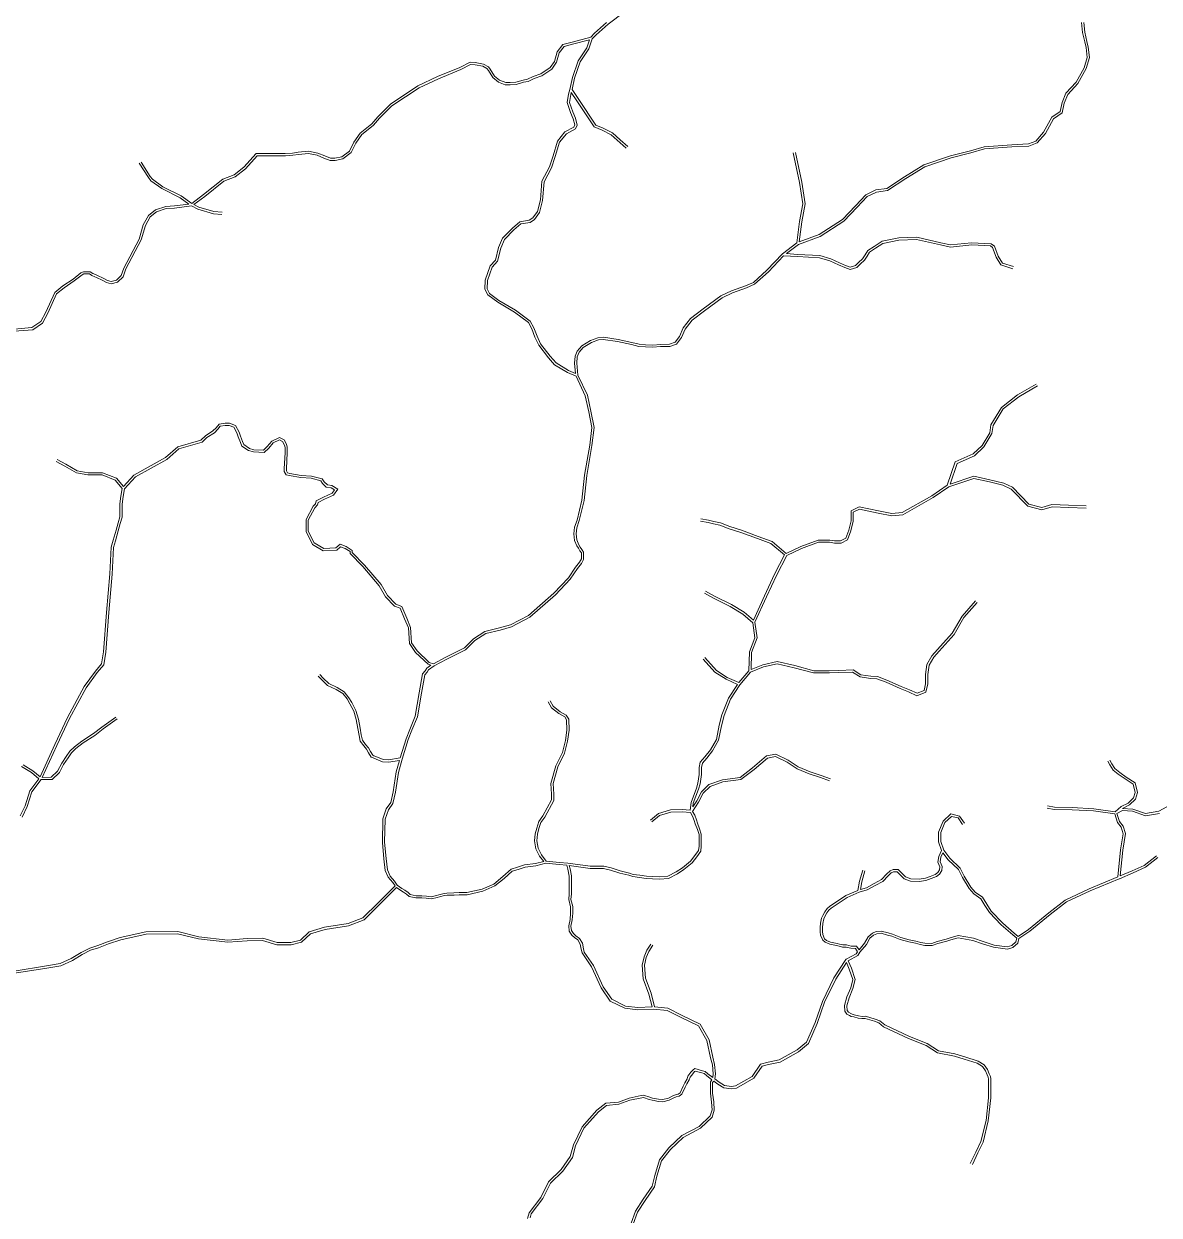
# Model space of a CAD drawing. Header units: millimetres. Extents: x 617885 to 663705, y 7172943 to 7234736.
# Drawn here: x 634014 to 637033, y 7219040 to 7222208 of the extents above; entities that cross this region are included whole.
import ezdxf

# ---------------------------------------------------------------- set-up
doc = ezdxf.new("R2010")
doc.units = ezdxf.units.MM
doc.layers.add('VIAS', color=7, linetype='Continuous', lineweight=5)

msp = doc.modelspace()

# ---------------------------------------------------------------- linework, layer by layer
at = {"layer": 'VIAS', "color": 253}
for points in [[(634326.6, 7221840.1), (634350.6, 7221802.1), (634356.6, 7221794.3), (634384.4, 7221774.6), (634432.9, 7221750.2), (634460.8, 7221730.1), (634492.1, 7221753.5), (634543.3, 7221794.7), (634573.4, 7221806.2), (634599.6, 7221826.5), (634632, 7221862.8), (634709.7, 7221862.8), (634729.2, 7221864), (634744, 7221866.5), (634771.7, 7221869), (634795.8, 7221863.9), (634814.5, 7221856.4), (634830, 7221850.5), (634841.5, 7221850.5), (634860.3, 7221854), (634880.2, 7221869.2), (634892.3, 7221893.4), (634908.7, 7221917.3), (634926.3, 7221931.2), (634939.6, 7221942.1), (634955.6, 7221960.5), (634989.2, 7221994), (635062.4, 7222042.4), (635114.5, 7222067.2), (635173.6, 7222091.8), (635201.4, 7222105.8), (635215, 7222104.8), (635237, 7222100.8), (635249.6, 7222093.5), (635254.9, 7222087.1), (635266.4, 7222068.9), (635279.3, 7222057.9), (635295.8, 7222051.5), (635307.7, 7222051.5), (635322.8, 7222052.4), (635342.1, 7222058.2), (635353.5, 7222060.1), (635368.8, 7222067.7), (635389, 7222074.5), (635414.4, 7222091.4), (635425.4, 7222107.9), (635432.3, 7222133.3), (635447.8, 7222153), (635472.1, 7222159), (635521.8, 7222172.4), (635532.2, 7222182.9), (635564, 7222211.3)], [(635612.1, 7222239.3), (635567.8, 7222206.6), (635536.4, 7222178.5), (635525.9, 7222168.1), (635516.6, 7222141.6), (635494.1, 7222106.8), (635478.8, 7222063.2), (635472.2, 7222033), (635490, 7222006.2), (635535.3, 7221938.4), (635554.6, 7221930), (635579.8, 7221917.4), (635600.2, 7221899.3), (635620.5, 7221881.4)], [(636833, 7222211), (636835.7, 7222185.8), (636841.1, 7222161.1), (636844.9, 7222145.3), (636847.7, 7222117.9), (636839.2, 7222088.5), (636817.2, 7222049.1), (636790.3, 7222020.1), (636781.2, 7221996.9), (636775.8, 7221970.9), (636752.4, 7221955), (636730.7, 7221915.8), (636709.2, 7221891.1), (636687.2, 7221882.3), (636641.9, 7221880.2), (636569.1, 7221875), (636532.9, 7221864.3), (636479.9, 7221851.1), (636410, 7221827.3), (636359.8, 7221796), (636311.2, 7221764.2), (636282, 7221760), (636257.2, 7221748.2), (636230.7, 7221720), (636195.1, 7221682.7), (636132.2, 7221642), (636074.2, 7221620.6), (636042, 7221596.5), (636072.1, 7221594.7), (636131.4, 7221591.5), (636159.9, 7221582.8), (636183.3, 7221571.9), (636199.5, 7221565), (636211.6, 7221560.7), (636226.3, 7221564.9), (636234.3, 7221572.9), (636244.9, 7221582.8), (636251.7, 7221593.3), (636259, 7221604.7), (636275.8, 7221615.9), (636296.4, 7221629.3), (636340.7, 7221638.8), (636388.6, 7221640.4), (636452.8, 7221625.5), (636478.5, 7221620.1), (636534.8, 7221625.6), (636586.9, 7221622.8), (636595.2, 7221616.1), (636605, 7221589.5), (636616.7, 7221571.4), (636645.9, 7221562.1)], [(636066.5, 7221865.7), (636083.3, 7221786.5), (636091.8, 7221728.8), (636083.3, 7221681.2), (636076.3, 7221627.8), (636129.5, 7221647.4), (636191.2, 7221687.4), (636226.3, 7221724.1), (636253.6, 7221753.1), (636280.2, 7221765.9), (636309, 7221770), (636356.5, 7221801.1), (636407.4, 7221832.7), (636478.2, 7221856.9), (636531.3, 7221870.1), (636568, 7221881), (636641.6, 7221886.2), (636685.9, 7221888.2), (636705.6, 7221896.1), (636725.8, 7221919.3), (636747.9, 7221959.2), (636770.4, 7221974.5), (636775.4, 7221998.6), (636785.1, 7222023.3), (636812.3, 7222052.6), (636833.6, 7222090.8), (636841.6, 7222118.4), (636838.9, 7222144.3), (636835.3, 7222159.8), (636829.7, 7222184.8), (636826.9, 7222211.1)], [(634541.5, 7221706.8), (634519.9, 7221708.6), (634479.6, 7221720), (634466.5, 7221726.8), (634495.8, 7221748.7), (634546.3, 7221789.4), (634576.3, 7221800.9), (634603.7, 7221822.1), (634634.7, 7221856.8), (634709.9, 7221856.8), (634729.9, 7221858), (634744.7, 7221860.5), (634771.3, 7221862.9), (634794.1, 7221858.1), (634812.3, 7221850.8), (634828.9, 7221844.5), (634842.1, 7221844.5), (634862.8, 7221848.4), (634884.9, 7221865.2), (634897.5, 7221890.3), (634913.1, 7221913.2), (634930, 7221926.5), (634943.8, 7221937.8), (634960, 7221956.4), (634993, 7221989.3), (635065.3, 7222037.1), (635116.9, 7222061.7), (635176.2, 7222086.3), (635202.6, 7222099.7), (635214.2, 7222098.8), (635234.9, 7222095.1), (635245.7, 7222088.8), (635250.1, 7222083.6), (635261.8, 7222064.9), (635276.2, 7222052.7), (635294.6, 7222045.5), (635307.9, 7222045.5), (635323.9, 7222046.5), (635343.4, 7222052.3), (635355.4, 7222054.3), (635371.1, 7222062.2), (635391.7, 7222069), (635418.7, 7222087), (635431, 7222105.4), (635437.7, 7222130.5), (635451.3, 7222147.7), (635473.6, 7222153.2), (635518.6, 7222165.3), (635511.1, 7222144.2), (635488.7, 7222109.5), (635473, 7222064.9), (635466.1, 7222033.1), (635462.9, 7222020.6), (635458.9, 7221998.1), (635468.5, 7221971.8), (635475.4, 7221954.9), (635479.7, 7221939.1), (635476.7, 7221932.5), (635453.1, 7221920.3), (635433.8, 7221895.4), (635422, 7221857), (635412.1, 7221827.3), (635392.1, 7221789.3), (635388.1, 7221739.3), (635380.4, 7221708.4), (635368.1, 7221691.5), (635358.2, 7221685.2), (635333.2, 7221681.2), (635313.6, 7221664.7), (635287.2, 7221637.4), (635277, 7221612.8), (635268.2, 7221579.6), (635254.4, 7221563.8), (635241.2, 7221526.1), (635240.1, 7221502.1), (635248.2, 7221486.9), (635274.5, 7221467.1), (635318.9, 7221441), (635356.2, 7221413.4), (635365.2, 7221396.4), (635373.5, 7221374.3), (635383.6, 7221353.2), (635409.6, 7221319.9), (635425.6, 7221301.2), (635459.7, 7221280.3), (635482.8, 7221270.4), (635507.3, 7221218.6), (635516.5, 7221176.2), (635524.8, 7221133.9), (635519.1, 7221087.5), (635505.4, 7221007.3), (635498.1, 7220941), (635485.4, 7220888.2), (635479, 7220869.1), (635476.8, 7220851.5), (635479, 7220833.9), (635484.6, 7220819.6), (635489, 7220813), (635493.2, 7220806.6), (635496.9, 7220801.1), (635496.9, 7220784.8), (635492.1, 7220776.2), (635481.6, 7220762.6), (635462.7, 7220734.3), (635424, 7220693.4), (635356.8, 7220634.7), (635308.9, 7220609.7), (635279.7, 7220601.4), (635240.2, 7220591.8), (635209.9, 7220572.4), (635185.8, 7220548.2), (635136.5, 7220523.4), (635103.4, 7220506.1), (635092.5, 7220509.7), (635060.6, 7220540.2), (635045.6, 7220562), (635042.8, 7220602.7), (635032.7, 7220627.3), (635019.4, 7220658.2), (635003.2, 7220664.1), (634981.3, 7220687.4), (634964.3, 7220717.1), (634920.1, 7220768.4), (634887.9, 7220801.6), (634887.9, 7220807.5), (634871.8, 7220817.5), (634855.5, 7220823.6), (634844.1, 7220814.2), (634811.8, 7220812.5), (634786.3, 7220827.7), (634770.8, 7220858.7), (634770.8, 7220887.9), (634788.3, 7220921), (634795.7, 7220928.5), (634797.4, 7220935.2), (634814.1, 7220943.5), (634838.2, 7220954.7), (634849.6, 7220970.6), (634833.6, 7220979.7), (634821.5, 7220981.5), (634813.3, 7220989.6), (634807.4, 7220997.5), (634779.1, 7221005), (634751.9, 7221006.8), (634721.6, 7221012.2), (634715.8, 7221013.6), (634713.1, 7221019), (634713.1, 7221025.4), (634714.9, 7221066.8), (634714.9, 7221081.6), (634713, 7221089.5), (634707, 7221101.5), (634693.9, 7221108), (634674, 7221098.1), (634661.1, 7221083.3), (634651.3, 7221073.6), (634626, 7221075.2), (634614.1, 7221078.6), (634599.1, 7221088.7), (634595.8, 7221096.8), (634590.4, 7221111.1), (634586.8, 7221122.1), (634577.1, 7221139.5), (634561.1, 7221145.5), (634549.6, 7221145.5), (634533.8, 7221143.5), (634525.9, 7221133.7), (634517.2, 7221125), (634497.4, 7221112.4), (634485.1, 7221100.2), (634424, 7221083.2), (634391.1, 7221054.4), (634307.3, 7221007.4), (634279.4, 7220977.3), (634260.7, 7220999.5), (634223.7, 7221014), (634185.1, 7221014), (634156.6, 7221019), (634126.4, 7221036.6), (634103.4, 7221049.4)], [(636060.6, 7221864.4), (636077.4, 7221785.5), (636085.7, 7221728.9), (636077.4, 7221682.2), (636069.9, 7221624.9), (636031.8, 7221596.4), (636031.4, 7221596.1), (635990.4, 7221552.4), (635954.3, 7221520.2), (635933.7, 7221510.8), (635896.6, 7221498), (635868, 7221484.6), (635821, 7221449.7), (635787.3, 7221424), (635767.8, 7221398.9), (635757.8, 7221376.5), (635746.1, 7221361), (635731.4, 7221356), (635707.1, 7221355.2), (635687.1, 7221353.6), (635667.7, 7221354.5), (635651, 7221355.8), (635631.4, 7221360.7), (635594.4, 7221368.6), (635555.4, 7221374.3), (635541, 7221372.8), (635521.5, 7221365.5), (635498, 7221351.5), (635485.9, 7221337.6), (635480.2, 7221323.8), (635479.1, 7221305.3), (635481.6, 7221277.4), (635462.4, 7221285.6), (635429.6, 7221305.8), (635414.2, 7221323.7), (635388.7, 7221356.4), (635379.1, 7221376.7), (635370.7, 7221398.9), (635360.9, 7221417.4), (635322.2, 7221446), (635277.8, 7221472.1), (635252.8, 7221490.8), (635246.2, 7221503.4), (635247.1, 7221525), (635259.7, 7221560.7), (635273.7, 7221576.7), (635282.7, 7221610.9), (635292.4, 7221634), (635317.7, 7221660.3), (635335.8, 7221675.5), (635360.4, 7221679.4), (635372.3, 7221687), (635385.9, 7221705.8), (635394, 7221738.3), (635398, 7221787.6), (635417.7, 7221824.9), (635427.7, 7221855.2), (635439.2, 7221892.6), (635457, 7221915.6), (635481.3, 7221928.1), (635486.1, 7221938.6), (635481.1, 7221956.8), (635474.1, 7221973.9), (635465.1, 7221998.6), (635468.8, 7222019.4), (635470.2, 7222025.1), (635485, 7222002.9), (635531.2, 7221933.6), (635552, 7221924.5), (635576.4, 7221912.4), (635616.5, 7221876.9)], [(634321.5, 7221836.9), (634345.7, 7221798.6), (634352.5, 7221789.9), (634381.3, 7221769.4), (634429.8, 7221745.1), (634453, 7221728.4), (634414.9, 7221723.4), (634391.9, 7221722.1), (634364.5, 7221713.5), (634345.6, 7221698.3), (634332, 7221673.5), (634321.2, 7221635.1), (634280.6, 7221558.3), (634273.2, 7221538.7), (634260.9, 7221526.4), (634247.1, 7221522.9), (634236.7, 7221525.5), (634225.6, 7221531.1), (634210.2, 7221538.8), (634205.3, 7221540.7), (634198, 7221543.5), (634190.8, 7221548.6), (634172.9, 7221548.6), (634166.3, 7221545.3), (634145.2, 7221528.9), (634118.4, 7221510.8), (634096.8, 7221493.1), (634072.7, 7221441.1), (634059.7, 7221416), (634036.1, 7221399.8), (633988.4, 7221396)], [(634541, 7221700.9), (634518.8, 7221702.7), (634477.4, 7221714.4), (634460.3, 7221723.3), (634415.5, 7221717.4), (634392.9, 7221716.2), (634367.4, 7221708.1), (634350.3, 7221694.4), (634337.6, 7221671.2), (634326.8, 7221632.9), (634286.1, 7221555.8), (634278.3, 7221535.3), (634263.9, 7221520.9), (634247.1, 7221516.7), (634234.6, 7221519.9), (634222.9, 7221525.7), (634207.7, 7221533.3), (634203.1, 7221535.2), (634195.1, 7221538.1), (634188.9, 7221542.6), (634174.4, 7221542.6), (634169.5, 7221540.2), (634148.7, 7221524.1), (634122, 7221506), (634101.6, 7221489.3), (634078.1, 7221438.4), (634064.3, 7221412), (634038.2, 7221393.9), (633988.6, 7221390)], [(635408.5, 7220404.7), (635417.8, 7220389.1), (635437.1, 7220373.3), (635452.6, 7220364.6), (635457.3, 7220356.9), (635458.7, 7220329.6), (635454.6, 7220301.6), (635446.4, 7220270.2), (635429.1, 7220234.3), (635415.7, 7220187.8), (635417.8, 7220159), (635417.5, 7220144.2), (635394.3, 7220101.3), (635383.9, 7220086.2), (635378.3, 7220069.2), (635374.3, 7220054), (635372.6, 7220035.3), (635375.9, 7220014.1), (635385.7, 7219994.6), (635397, 7219980.2), (635374.7, 7219974.5), (635345.8, 7219971), (635327.2, 7219964.8), (635310.1, 7219959.4), (635287.8, 7219939.9), (635263.8, 7219920.1), (635233.1, 7219906.5), (635192.7, 7219897.9), (635172, 7219897.9), (635158, 7219897), (635139.5, 7219896.2), (635132.3, 7219895.3), (635118.1, 7219891.7), (635112, 7219890), (635097.8, 7219886.6), (635085.2, 7219888.3), (635072.8, 7219889.2), (635057.3, 7219889.2), (635041.9, 7219892.4), (635036.2, 7219898.1), (635027.5, 7219904), (635020, 7219908.2), (635007.6, 7219917), (635000.3, 7219927.9), (634988.5, 7219941.5), (634981.3, 7219957.7), (634977.6, 7219987.9), (634973.8, 7220031.2), (634975.4, 7220092.6), (634983.7, 7220117.4), (634995.7, 7220134.6), (635002.7, 7220164.3), (635010.4, 7220217.2), (635020.3, 7220251.9), (635036.4, 7220304.4), (635046, 7220329), (635061.2, 7220364.8), (635072, 7220427.5), (635080.5, 7220476.2), (635086.6, 7220483.3), (635090.6, 7220489.9), (635105.2, 7220500.3), (635139.2, 7220518.1), (635189.3, 7220543.3), (635213.7, 7220567.7), (635242.6, 7220586.2), (635281.2, 7220595.6), (635311.1, 7220604.1), (635360.2, 7220629.7), (635428.1, 7220689.1), (635467.4, 7220730.5), (635486.5, 7220759.1), (635497.2, 7220772.9), (635502.9, 7220783.3), (635502.9, 7220802.9), (635498.2, 7220810), (635494, 7220816.3), (635489.9, 7220822.3), (635484.9, 7220835.4), (635482.9, 7220851.5), (635484.9, 7220867.7), (635491.2, 7220886.5), (635504, 7220940), (635511.4, 7221006.5), (635525.1, 7221086.6), (635530.9, 7221134.1), (635522.4, 7221177.4), (635513, 7221220.6), (635488, 7221273.5), (635485.1, 7221305.3), (635486.1, 7221322.5), (635491.1, 7221334.4), (635501.9, 7221346.9), (635524.1, 7221360), (635542.4, 7221367), (635555.2, 7221368.3), (635593.3, 7221362.7), (635630, 7221354.8), (635650, 7221349.8), (635667.4, 7221348.5), (635687.1, 7221347.6), (635707.4, 7221349.2), (635732.5, 7221350), (635749.8, 7221355.9), (635763, 7221373.4), (635773, 7221395.8), (635791.5, 7221419.7), (635824.6, 7221444.9), (635871.1, 7221479.4), (635898.9, 7221492.4), (635935.9, 7221505.2), (635957.6, 7221515.1), (635994.6, 7221548.1), (636034.8, 7221590.9), (636071.8, 7221588.7), (636130.4, 7221585.6), (636157.7, 7221577.2), (636180.9, 7221566.4), (636197.3, 7221559.4), (636211.5, 7221554.4), (636229.4, 7221559.5), (636238.4, 7221568.6), (636249.5, 7221578.9), (636256.7, 7221590), (636263.4, 7221600.4), (636279.1, 7221610.8), (636298.8, 7221623.7), (636341.4, 7221632.8), (636388.1, 7221634.4), (636451.5, 7221619.6), (636478.2, 7221614), (636534.9, 7221619.6), (636584.7, 7221616.9), (636590.2, 7221612.5), (636599.6, 7221586.8), (636612.8, 7221566.4), (636644.1, 7221556.4)], [(635814.6, 7220891.2), (635835.1, 7220887.5), (635849.5, 7220883.9), (635866.5, 7220880.3), (635891.8, 7220870.7), (635923, 7220861.1), (635967.4, 7220844.3), (636003.9, 7220830.9), (636041.2, 7220799.5), (636080.3, 7220817.9), (636126.5, 7220834.9), (636157.3, 7220834.9), (636170.5, 7220832.5), (636186.3, 7220832.5), (636200.2, 7220840), (636208.1, 7220861.5), (636214, 7220886.2), (636214, 7220912.8), (636235.8, 7220923.7), (636287.2, 7220912.7), (636322.7, 7220905.6), (636350.4, 7220907.9), (636428.8, 7220952.8), (636470.1, 7220980.8), (636491.3, 7221042.9), (636538.8, 7221064.4), (636562.3, 7221086.4), (636582.9, 7221120.2), (636585.9, 7221141.3), (636613.7, 7221187.5), (636656.6, 7221221.2), (636706.6, 7221249.9)], [(636709.5, 7221244.7), (636659.9, 7221216.2), (636618.3, 7221183.5), (636591.7, 7221139.2), (636588.7, 7221118.1), (636567, 7221082.6), (636542.2, 7221059.3), (636496.2, 7221038.5), (636477.4, 7220983.7), (636540.4, 7221004.6), (636583.5, 7220995.4), (636620, 7220986.3), (636643.4, 7220975.4), (636687, 7220930.3), (636721.6, 7220921.7), (636748.4, 7220929.2), (636792.7, 7220927.6), (636839.4, 7220926.1)], [(634259, 7220364.1), (634221.4, 7220337.7), (634200.1, 7220320.5), (634168.7, 7220300.2), (634149.2, 7220284.9), (634136.7, 7220273.4), (634127.4, 7220258.9), (634115.1, 7220241.6), (634104.1, 7220220.6), (634087, 7220204.5), (634063.5, 7220203.9), (634102.1, 7220288.4), (634135.6, 7220360.3), (634180.1, 7220442.1), (634209.3, 7220482.4), (634227, 7220503.2), (634232.2, 7220536.6), (634240.2, 7220642.2), (634249.1, 7220744.3), (634253, 7220815.4), (634258, 7220832.9), (634265.6, 7220859.7), (634270.7, 7220878.8), (634276, 7220895.8), (634276, 7220930.5), (634278.5, 7220950.6), (634282.1, 7220971.4), (634311, 7221002.6), (634394.6, 7221049.5), (634427, 7221077.8), (634488.3, 7221094.8), (634501.2, 7221107.7), (634521, 7221120.3), (634530.4, 7221129.7), (634536.9, 7221137.9), (634550, 7221139.5), (634560, 7221139.5), (634572.9, 7221134.7), (634581.2, 7221119.7), (634584.8, 7221109.1), (634590.2, 7221094.6), (634594.2, 7221084.7), (634611.6, 7221073.1), (634624.9, 7221069.3), (634653.6, 7221067.4), (634665.5, 7221079.2), (634677.8, 7221093.3), (634693.9, 7221101.3), (634702.5, 7221097), (634707.3, 7221087.4), (634708.9, 7221080.9), (634708.9, 7221066.9), (634707.1, 7221025.5), (634707.1, 7221017.6), (634711.7, 7221008.5), (634720.3, 7221006.3), (634751.2, 7221000.9), (634778.1, 7220999.1), (634803.9, 7220992.2), (634808.8, 7220985.7), (634818.6, 7220975.8), (634831.7, 7220974), (634840.9, 7220968.7), (634834.3, 7220959.4), (634811.5, 7220949), (634792.2, 7220939.3), (634790.3, 7220931.6), (634783.4, 7220924.6), (634764.8, 7220889.4), (634764.8, 7220857.3), (634781.7, 7220823.5), (634810.3, 7220806.4), (634846.4, 7220808.3), (634856.7, 7220816.8), (634869.2, 7220812.1), (634881.9, 7220804.2), (634881.9, 7220799.2), (634915.7, 7220764.3), (634959.4, 7220713.6), (634976.4, 7220683.8), (634999.9, 7220659), (635014.9, 7220653.5), (635027.1, 7220625), (635036.9, 7220601.3), (635039.7, 7220559.9), (635056, 7220536.3), (635089.3, 7220504.5), (635097.1, 7220501.9), (635086.1, 7220494.1), (635081.7, 7220486.9), (635074.9, 7220478.8), (635066.1, 7220428.5), (635055.4, 7220366.5), (635040.5, 7220331.3), (635030.7, 7220306.4), (635015.1, 7220255.4), (634983.9, 7220250.4), (634969.7, 7220251.4), (634959.4, 7220255.5), (634945.5, 7220260.9), (634942.1, 7220262.6), (634936.1, 7220272.5), (634930.6, 7220282.4), (634922.9, 7220291.2), (634914.8, 7220302.4), (634911.7, 7220316.8), (634908.5, 7220335), (634904.1, 7220358.8), (634897.6, 7220381.8), (634886.6, 7220402.6), (634879, 7220415.7), (634866.6, 7220431.4), (634847.8, 7220442.5), (634825.5, 7220453.1), (634810.8, 7220467.8), (634801.1, 7220477.4)], [(634100.5, 7221044.1), (634123.4, 7221031.4), (634154.5, 7221013.3), (634184.6, 7221008), (634222.6, 7221008), (634257.1, 7220994.5), (634276.1, 7220971.9), (634272.5, 7220951.5), (634270, 7220930.9), (634270, 7220896.7), (634265, 7220880.5), (634259.9, 7220861.3), (634252.2, 7220834.6), (634247, 7220816.4), (634243.2, 7220744.7), (634234.2, 7220642.7), (634226.3, 7220537.3), (634221.3, 7220505.8), (634204.6, 7220486.1), (634175, 7220445.3), (634130.2, 7220363), (634096.7, 7220290.9), (634057.7, 7220205.6), (634038.7, 7220221.6), (634012.6, 7220237.4)], [(636839.2, 7220920.1), (636792.5, 7220921.6), (636749.2, 7220923.1), (636721.7, 7220915.5), (636683.9, 7220924.9), (636639.9, 7220970.4), (636618, 7220980.6), (636582.1, 7220989.6), (636540.7, 7220998.4), (636474, 7220976.2), (636432, 7220947.7), (636352.2, 7220902), (636322.4, 7220899.6), (636286, 7220906.8), (636236.6, 7220917.4), (636220, 7220909.1), (636220, 7220885.5), (636213.9, 7220859.8), (636205, 7220835.8), (636187.8, 7220826.5), (636170, 7220826.5), (636156.8, 7220828.9), (636127.6, 7220828.9), (636082.7, 7220812.3), (636042.9, 7220793.7), (636016.2, 7220741.1), (635989.6, 7220684), (635958.5, 7220616.3), (635964.2, 7220574.5), (635949.8, 7220536.2), (635948.1, 7220490.8), (635979.7, 7220503.1), (636018, 7220511.7), (636064.5, 7220501.3), (636114.7, 7220487.4), (636156.2, 7220487.4), (636181.2, 7220488.4), (636219.8, 7220489.6), (636240, 7220476.6), (636266.3, 7220473.1), (636284.3, 7220471.9), (636309.4, 7220462.3), (636347.1, 7220445.9), (636369.5, 7220436.5), (636389.5, 7220427.6), (636408.1, 7220434.8), (636412.3, 7220452.9), (636412.3, 7220477.4), (636416, 7220504), (636429.3, 7220527.1), (636443.7, 7220543.8), (636483.4, 7220587.1), (636509.3, 7220632.9), (636544.8, 7220673.1)], [(635827.3, 7220699.4), (635851.1, 7220686), (635895.9, 7220663.2), (635929.5, 7220643), (635954.4, 7220621.6), (635984.1, 7220686.6), (636010.9, 7220743.8), (636037, 7220795.2), (636000.8, 7220825.7), (635965.3, 7220838.7), (635921, 7220855.4), (635889.8, 7220865), (635864.8, 7220874.5), (635848.2, 7220878.1), (635833.8, 7220881.7), (635813.5, 7220885.2)], [(635824.4, 7220694.1), (635848.2, 7220680.8), (635893, 7220657.9), (635926, 7220638.1), (635952.6, 7220615.2), (635958.1, 7220575.2), (635943.9, 7220537.4), (635942, 7220487.4), (635915.4, 7220455.8), (635885.1, 7220469.8), (635856.1, 7220488.4), (635825.3, 7220522.2)], [(636549.3, 7220669.1), (636514.2, 7220629.4), (636488.3, 7220583.5), (636448.1, 7220539.8), (636434.2, 7220523.6), (636421.7, 7220502), (636418.3, 7220477), (636418.3, 7220452.2), (636413.2, 7220430.3), (636389.4, 7220421.1), (636367.1, 7220431), (636344.8, 7220440.4), (636307.2, 7220456.8), (636283, 7220466), (636265.7, 7220467.2), (636237.9, 7220470.8), (636218.1, 7220483.6), (636181.4, 7220482.4), (636156.4, 7220481.4), (636113.8, 7220481.4), (636063, 7220495.5), (636018, 7220505.6), (635981.5, 7220497.4), (635946.7, 7220483.8), (635918.6, 7220450.3), (635893.1, 7220411.4), (635876.6, 7220368.7), (635869.5, 7220341.3), (635861.6, 7220302.4), (635845.6, 7220274.1), (635830.3, 7220254.7), (635818.7, 7220241.3), (635816, 7220229.8), (635816.6, 7220211.3), (635812.9, 7220186.8), (635808.8, 7220172.7), (635794.6, 7220135.4), (635793.4, 7220125.7), (635803.6, 7220141.1), (635816.2, 7220165.8), (635835.9, 7220185.1), (635872.2, 7220197.5), (635919, 7220203.6), (635952.4, 7220229.5), (635989.3, 7220260.7), (636014.1, 7220265.5), (636047.1, 7220249.5), (636073.5, 7220232), (636105, 7220218.9), (636134.7, 7220209.1), (636159, 7220200.3)], [(635820.9, 7220518.2), (635852.2, 7220483.8), (635882.2, 7220464.6), (635911.8, 7220450.8), (635887.8, 7220414.1), (635870.9, 7220370.5), (635863.6, 7220342.6), (635855.9, 7220304.5), (635840.6, 7220277.5), (635825.7, 7220258.5), (635813.2, 7220244.1), (635810, 7220230.4), (635810.6, 7220211.6), (635807, 7220188.1), (635803.1, 7220174.7), (635788.7, 7220136.9), (635786.2, 7220116.6), (635765.2, 7220118.4), (635733.8, 7220117.3), (635702.1, 7220107.5), (635680.5, 7220090.4)], [(634796.9, 7220473.2), (634806.6, 7220463.5), (634822, 7220448.1), (634844.9, 7220437.2), (634862.6, 7220426.8), (634874, 7220412.3), (634881.4, 7220399.7), (634892, 7220379.6), (634898.3, 7220357.4), (634902.6, 7220333.9), (634905.8, 7220315.6), (634909.2, 7220299.9), (634918.2, 7220287.4), (634925.7, 7220279), (634930.9, 7220269.5), (634937.8, 7220258), (634943.1, 7220255.4), (634957.2, 7220250), (634968.3, 7220245.5), (634984.2, 7220244.4), (635013.3, 7220249), (635004.5, 7220218.5), (634996.8, 7220165.4), (634990.2, 7220137.1), (634978.3, 7220120.1), (634969.4, 7220093.6), (634967.8, 7220031), (634971.6, 7219987.2), (634975.4, 7219956.1), (634983.4, 7219938.2), (634995.5, 7219924.3), (635001.6, 7219915.2), (634956.4, 7219870.1), (634915.8, 7219830.5), (634876.6, 7219815.2), (634814.1, 7219805.5), (634773.2, 7219793.5), (634749.7, 7219771), (634724.5, 7219764.5), (634688.1, 7219764.5), (634650, 7219776.2), (634608.4, 7219775.2), (634556.7, 7219771.3), (634479.7, 7219780), (634423.6, 7219794), (634338.9, 7219793.2), (634270.9, 7219777.6), (634237.3, 7219766.7), (634210.9, 7219756.6), (634189.7, 7219749.5), (634166.9, 7219737.7), (634140.6, 7219722.3), (634110.8, 7219708.5), (634074.7, 7219702.4), (633989, 7219688.9)], [(635413.7, 7220407.8), (635422.4, 7220393), (635440.5, 7220378.3), (635456.9, 7220369), (635463.3, 7220358.7), (635464.7, 7220329.3), (635460.5, 7220300.4), (635452, 7220268.2), (635434.7, 7220232.1), (635421.8, 7220187.2), (635423.8, 7220159.2), (635423.5, 7220142.6), (635399.4, 7220098.2), (635389.4, 7220083.5), (635384, 7220067.5), (635380.2, 7220052.9), (635378.7, 7220035.5), (635381.7, 7220015.9), (635390.8, 7219997.8), (635403.8, 7219981.3), (635438.8, 7219977.8), (635460.8, 7219976), (635460.9, 7219976), (635520.4, 7219967.7), (635556.3, 7219967.7), (635576.3, 7219963), (635600.5, 7219954.9), (635624.7, 7219949.2), (635635, 7219945.8), (635652, 7219943.5), (635670.3, 7219941.2), (635686.3, 7219940.1), (635704.5, 7219938.9), (635726.8, 7219941.2), (635749.2, 7219952.4), (635766.2, 7219963.7), (635787.6, 7219980.6), (635798.9, 7219996.4), (635808.8, 7220009.6), (635809.9, 7220021.3), (635809.9, 7220051.7), (635805.4, 7220065), (635799.6, 7220080.1), (635797.3, 7220089.3), (635792.9, 7220100.4), (635787, 7220110.5), (635765, 7220112.3), (635734.8, 7220111.3), (635704.9, 7220102.1), (635684.2, 7220085.7)], [(634009.9, 7220098.3), (634023.2, 7220126.3), (634036, 7220165.4), (634060.3, 7220197.8), (634089.5, 7220198.6), (634108.9, 7220216.9), (634120.2, 7220238.5), (634132.3, 7220255.6), (634141.3, 7220269.5), (634153.1, 7220280.3), (634172.2, 7220295.4), (634203.6, 7220315.6), (634225, 7220332.9), (634262.4, 7220359.2)], [(635681.8, 7219760.7), (635671, 7219743.9), (635663.7, 7219726.8), (635658.8, 7219704.8), (635661.2, 7219668.3), (635676.7, 7219627.7), (635685.3, 7219593.6), (635647.4, 7219592.1), (635614.1, 7219595.6), (635577.7, 7219613.8), (635554.8, 7219646.9), (635528.9, 7219703.3), (635504.4, 7219739.4), (635502.2, 7219748.2), (635499.8, 7219762.7), (635492.2, 7219775.5), (635482.4, 7219782.8), (635475.7, 7219788.3), (635470.5, 7219796.7), (635469.4, 7219808.5), (635472.9, 7219824.7), (635474.1, 7219842.6), (635474.1, 7219860.7), (635469.4, 7219879.3), (635470.6, 7219894.2), (635470.6, 7219941.6), (635467, 7219960.8), (635464.6, 7219969.4), (635520, 7219961.7), (635555.6, 7219961.7), (635574.7, 7219957.2), (635598.9, 7219949.2), (635623.1, 7219943.4), (635633.6, 7219939.9), (635651.2, 7219937.6), (635669.7, 7219935.3), (635685.9, 7219934.1), (635704.6, 7219932.9), (635728.5, 7219935.3), (635752.2, 7219947.2), (635769.7, 7219958.8), (635792, 7219976.4), (635803.8, 7219992.9), (635814.6, 7220007.3), (635815.9, 7220021), (635815.9, 7220052.7), (635811.1, 7220067), (635805.4, 7220081.9), (635803.1, 7220091.1), (635798.3, 7220103), (635792.3, 7220113.3), (635808.7, 7220138.1), (635821.1, 7220162.2), (635839.2, 7220179.9), (635873.5, 7220191.6), (635921.4, 7220197.9), (635956.2, 7220224.8), (635991.9, 7220255.1), (636013.3, 7220259.2), (636044.2, 7220244.3), (636070.7, 7220226.7), (636102.9, 7220213.3), (636132.7, 7220203.4), (636156.9, 7220194.6)], [(636896.7, 7220246.7), (636902, 7220236.9), (636911.2, 7220223.2), (636924.8, 7220212.3), (636942.6, 7220199.9), (636964.5, 7220185.6), (636969.3, 7220163.7), (636965.3, 7220149.4), (636950.7, 7220135.5), (636932.2, 7220126.2), (636916.4, 7220112.5), (636859.5, 7220120.6), (636802.3, 7220123.7), (636754.7, 7220124.7), (636736.3, 7220127.8)], [(636902, 7220249.6), (636907.2, 7220240), (636915.7, 7220227.3), (636928.4, 7220217.1), (636945.9, 7220204.8), (636969.8, 7220189.2), (636975.5, 7220163.5), (636970.7, 7220146.3), (636954.2, 7220130.5), (636936.3, 7220121.5), (636963.6, 7220119.5), (636997.2, 7220107.5), (637032.6, 7220113.7), (637073.4, 7220136.4)], [(634005, 7220101.9), (634017.6, 7220128.5), (634030.6, 7220168.3), (634054.7, 7220200.3), (634035.2, 7220216.7), (634008.4, 7220233)], [(636735.3, 7220121.9), (636754.2, 7220118.7), (636802.1, 7220117.7), (636859, 7220114.6), (636915.1, 7220106.6), (636923, 7220084), (636932.3, 7220071.6), (636938.1, 7220054.1), (636931, 7220011.2), (636923.5, 7219939), (636847.6, 7219907.6), (636783.7, 7219877.7), (636739.7, 7219843.7), (636685.7, 7219799.3), (636658.2, 7219780.6), (636647.9, 7219789.6), (636617.3, 7219815.7), (636586.9, 7219848.3), (636575.3, 7219866.6), (636563.7, 7219884.9), (636544.4, 7219898.7), (636532.9, 7219912), (636515.3, 7219940.8), (636504.4, 7219962.6), (636476.8, 7219989), (636460.5, 7220010.4), (636452.5, 7220033.1), (636452.5, 7220057.1), (636463.9, 7220083.5), (636481.5, 7220100), (636499.1, 7220095.8), (636510.5, 7220078.8)], [(636250.7, 7219955.1), (636242.7, 7219926.2), (636238.9, 7219905.5), (636254.8, 7219910.1), (636275.4, 7219921.4), (636295.2, 7219932), (636308.5, 7219946.5), (636317.7, 7219955), (636326.1, 7219958.9), (636339.5, 7219958.9), (636358.8, 7219939.6), (636373.3, 7219933.9), (636395.1, 7219932.8), (636411.8, 7219935.7), (636424.6, 7219940.4), (636437.9, 7219945.6), (636444.9, 7219950.9), (636449.5, 7219958.2), (636450, 7219966.2), (636445.2, 7219978.2), (636447.2, 7219993.8), (636454.6, 7220009.1), (636446.5, 7220032.1), (636446.5, 7220058.4), (636458.9, 7220087.1), (636479.7, 7220106.5), (636502.8, 7220101.1), (636515.5, 7220082.2)], [(637034.6, 7220108), (636996.7, 7220101.3), (636962.4, 7220113.6), (636935.6, 7220115.6), (636921, 7220107.8), (636928.3, 7220086.9), (636937.7, 7220074.4), (636944.3, 7220054.6), (636936.9, 7220010.4), (636929.8, 7219941.7), (636961.8, 7219955.5), (636993.6, 7219969.9), (637026.5, 7219995.6)], [(636654.5, 7219775.8), (636644, 7219785.1), (636613.1, 7219811.4), (636582.1, 7219844.6), (636570.2, 7219863.4), (636559.2, 7219880.7), (636540.4, 7219894.3), (636528.1, 7219908.4), (636510, 7219937.9), (636499.5, 7219959), (636472.3, 7219984.9), (636458.4, 7220003.2), (636453, 7219992), (636451.4, 7219979), (636456.1, 7219967.2), (636455.4, 7219956.2), (636449.4, 7219946.8), (636440.9, 7219940.3), (636426.7, 7219934.8), (636413.3, 7219929.9), (636395.5, 7219926.8), (636372, 7219927.9), (636355.5, 7219934.4), (636337, 7219952.9), (636327.4, 7219952.9), (636321, 7219950), (636312.7, 7219942.3), (636299, 7219927.2), (636278.3, 7219916.1), (636257.1, 7219904.5), (636236, 7219898.4), (636203.4, 7219884.5), (636160.8, 7219855.9), (636154.8, 7219850.9), (636149.7, 7219843.4), (636144.5, 7219833.9), (636141.5, 7219827.4), (636138.9, 7219815), (636137.9, 7219804.1), (636138.4, 7219793.7), (636138.9, 7219785.6), (636143.7, 7219774.5), (636148.7, 7219770.4), (636159.3, 7219765.8), (636176.8, 7219762.1), (636183.8, 7219760.5), (636192, 7219758.5), (636201.7, 7219758.5), (636214.6, 7219755.2), (636228.6, 7219754.6), (636235.3, 7219745.4), (636250.2, 7219763.2), (636259.2, 7219780.1), (636270.9, 7219789.6), (636281.1, 7219794.1), (636294.6, 7219795.2), (636312.8, 7219790.4), (636324.5, 7219787.3), (636346.3, 7219778.4), (636369, 7219772.2), (636386.7, 7219768.6), (636399.2, 7219765), (636410.7, 7219762.9), (636429.2, 7219762.4), (636442.9, 7219767.5), (636466.8, 7219773.8), (636477.3, 7219777.4), (636498.6, 7219782.9), (636539.5, 7219776.2), (636565.3, 7219767), (636594.4, 7219757.9), (636629.6, 7219753.5), (636641.4, 7219757), (636652.1, 7219766.5), (636654.5, 7219775.8)], [(633989.7, 7219683), (634075.6, 7219696.4), (634112.6, 7219702.7), (634143.4, 7219716.9), (634169.8, 7219732.5), (634192.1, 7219744), (634212.9, 7219750.9), (634239.3, 7219761), (634272.5, 7219771.8), (634339.7, 7219787.2), (634422.9, 7219788), (634478.6, 7219774.1), (634556.6, 7219765.3), (634608.7, 7219769.2), (634649.2, 7219770.2), (634687.2, 7219758.5), (634725.2, 7219758.5), (634752.8, 7219765.6), (634776.3, 7219788.1), (634815.4, 7219799.6), (634878.1, 7219809.4), (634919.1, 7219825.3), (634960.6, 7219865.8), (635005.8, 7219910.9), (635016.8, 7219903.1), (635024.3, 7219898.9), (635032.4, 7219893.5), (635038.9, 7219886.9), (635056.7, 7219883.2), (635072.6, 7219883.2), (635084.6, 7219882.3), (635098.1, 7219880.5), (635113.5, 7219884.2), (635119.7, 7219885.9), (635133.4, 7219889.3), (635140.1, 7219890.2), (635158.3, 7219891), (635172.2, 7219891.9), (635193.3, 7219891.9), (635234.9, 7219900.8), (635267, 7219915), (635291.7, 7219935.3), (635313.1, 7219954.1), (635329.1, 7219959.1), (635347.1, 7219965.2), (635375.8, 7219968.6), (635402.5, 7219975.4), (635438.2, 7219971.9), (635458.2, 7219970.2), (635461.1, 7219959.4), (635464.6, 7219941), (635464.6, 7219894.5), (635463.4, 7219878.8), (635468.1, 7219859.9), (635468.1, 7219842.8), (635466.9, 7219825.5), (635463.4, 7219808.8), (635464.7, 7219794.7), (635471.2, 7219784.3), (635478.6, 7219778.1), (635487.6, 7219771.4), (635494.1, 7219760.6), (635496.4, 7219747), (635498.9, 7219737), (635523.7, 7219700.3), (635549.6, 7219644), (635573.6, 7219609.1), (635612.4, 7219589.7), (635647.3, 7219586.1), (635689, 7219587.7), (635725, 7219584.2), (635762.5, 7219565.5), (635808.8, 7219543.1), (635830.9, 7219504), (635840.4, 7219458.1), (635845.5, 7219439.6), (635847.5, 7219415.3), (635846.2, 7219406), (635833.2, 7219415.8), (635826.4, 7219421.4), (635819.4, 7219423.8), (635798.7, 7219429.5), (635794, 7219426.4), (635788.3, 7219419.6), (635780.5, 7219409.5), (635778.3, 7219401.8), (635772, 7219391.3), (635767.6, 7219382.7), (635759.4, 7219365.2), (635754.1, 7219361.7), (635747, 7219359.6), (635740.3, 7219357.4), (635728.6, 7219351), (635713.4, 7219347), (635702.3, 7219348), (635691.8, 7219350.1), (635686.5, 7219351.1), (635679.2, 7219353.2), (635662.5, 7219358.8), (635656.4, 7219357.6), (635624, 7219351.1), (635595.3, 7219340.5), (635561.9, 7219337.5), (635538.4, 7219318.9), (635498.7, 7219274.5), (635475.8, 7219226.4), (635467.6, 7219195.7), (635443.1, 7219160.8), (635409.6, 7219128.5), (635389.3, 7219086.8), (635358.2, 7219046.2), (635354.1, 7219031.1)], [(637030.2, 7219990.8), (636996.7, 7219964.7), (636964.2, 7219950), (636927.5, 7219934.2), (636927.4, 7219934.2), (636850, 7219902.1), (636786.9, 7219872.6), (636743.5, 7219839), (636689.3, 7219794.5), (636660.5, 7219775), (636657.4, 7219763.2), (636644.4, 7219751.7), (636630.1, 7219747.4), (636593.1, 7219752.1), (636563.3, 7219761.3), (636538, 7219770.4), (636498.9, 7219776.8), (636479, 7219771.6), (636468.6, 7219768), (636444.7, 7219761.8), (636430.2, 7219756.4), (636410.2, 7219757), (636397.8, 7219759.1), (636385.3, 7219762.8), (636367.6, 7219766.4), (636344.4, 7219772.7), (636322.5, 7219781.6), (636311.3, 7219784.6), (636294.1, 7219789.2), (636282.6, 7219788.2), (636274.1, 7219784.4), (636263.9, 7219776.2), (636255.2, 7219759.8), (636237.6, 7219738.7), (636232.4, 7219730.2), (636206.8, 7219716.2), (636214.9, 7219696.2), (636224.9, 7219666.1), (636218.8, 7219642.1), (636208.8, 7219617.9), (636202.5, 7219596.7), (636203.6, 7219583.9), (636206.9, 7219579.1), (636213.2, 7219576.3), (636216.8, 7219573.8), (636222.8, 7219572.7), (636233.9, 7219569.7), (636243.4, 7219568.2), (636252.8, 7219568.6), (636277.9, 7219561.2), (636290.7, 7219556.8), (636303.9, 7219545.9), (636369.2, 7219515.1), (636416.5, 7219496.4), (636446.6, 7219477), (636490.3, 7219468.3), (636517, 7219460.4), (636551.7, 7219449.5), (636568.2, 7219439.1), (636576.6, 7219426.6), (636581.6, 7219415.6), (636584.7, 7219408.4), (636585.8, 7219401.9), (636585.8, 7219351.5), (636579, 7219290.3), (636565.1, 7219233.5), (636551.2, 7219205), (636536.6, 7219174.7)], [(635686.9, 7219757.4), (635676.3, 7219741), (635669.4, 7219724.9), (635664.8, 7219704.3), (635667.1, 7219669.6), (635682.5, 7219629.6), (635691.5, 7219593.5), (635726.7, 7219590.1), (635765.2, 7219570.9), (635813.1, 7219547.7), (635836.6, 7219506.2), (635846.2, 7219459.5), (635851.4, 7219440.6), (635853.5, 7219415.2), (635851.7, 7219401.9), (635863.5, 7219393.1), (635877.9, 7219384.2), (635896.3, 7219381.5), (635907.1, 7219383.4), (635951.3, 7219408.3), (635973.7, 7219441.3), (635993.4, 7219446.5), (636023.2, 7219452.6), (636071.2, 7219479.3), (636095.7, 7219499.6), (636118.4, 7219551.8), (636138.3, 7219608.2), (636168.3, 7219670.4), (636200.5, 7219719.2), (636201.5, 7219720.1), (636228.1, 7219734.7), (636231.5, 7219740.3), (636225.5, 7219748.8), (636213.8, 7219749.3), (636201, 7219752.5), (636191.3, 7219752.5), (636182.4, 7219754.7), (636175.5, 7219756.3), (636157.5, 7219760.1), (636145.6, 7219765.2), (636138.8, 7219770.7), (636133, 7219784.2), (636132.4, 7219793.3), (636131.8, 7219804.3), (636132.9, 7219815.9), (636135.7, 7219829.3), (636139.1, 7219836.6), (636144.6, 7219846.5), (636150.3, 7219855), (636157.2, 7219860.7), (636200.5, 7219889.7), (636232.4, 7219903.4), (636236.8, 7219927.6), (636245, 7219956.7)], [(635623.1, 7218984.2), (635646, 7219047.9), (635666.2, 7219078.8), (635691, 7219114.6), (635697.9, 7219143.6), (635709.9, 7219183.7), (635733.9, 7219214.3), (635767.5, 7219246.5), (635813.8, 7219270.9), (635844.7, 7219300.6), (635850.4, 7219319), (635849.3, 7219341), (635846.1, 7219364.4), (635846.1, 7219392.1), (635849.1, 7219396.4), (635860.1, 7219388.2), (635875.8, 7219378.5), (635896.4, 7219375.4), (635909.2, 7219377.7), (635955.5, 7219403.7), (635977.4, 7219436), (635994.7, 7219440.7), (636025.3, 7219446.9), (636074.6, 7219474.3), (636100.7, 7219495.9), (636124, 7219549.6), (636143.8, 7219605.9), (636173.5, 7219667.4), (636202.3, 7219711.1), (636209.3, 7219694.1), (636218.6, 7219665.9), (636213.1, 7219643.9), (636203.2, 7219619.9), (636196.5, 7219597.3), (636197.7, 7219581.8), (636202.9, 7219574.3), (636210.3, 7219571), (636214.4, 7219568.1), (636221.5, 7219566.9), (636232.6, 7219563.8), (636243, 7219562.2), (636252, 7219562.6), (636276, 7219555.5), (636287.7, 7219551.4), (636300.7, 7219540.8), (636366.8, 7219509.6), (636413.7, 7219491.1), (636444.3, 7219471.3), (636488.9, 7219462.4), (636515.2, 7219454.6), (636549.2, 7219444), (636564, 7219434.7), (636571.3, 7219423.7), (636576.1, 7219413.2), (636578.9, 7219406.7), (636579.8, 7219401.4), (636579.8, 7219351.8), (636573, 7219291.4), (636559.4, 7219235.5), (636545.8, 7219207.6), (636531.2, 7219177.3)], [(635844.3, 7219399.9), (635829.5, 7219411.1), (635823.4, 7219416.1), (635817.6, 7219418), (635799.8, 7219423), (635798.1, 7219421.8), (635793, 7219415.8), (635785.9, 7219406.7), (635783.8, 7219399.4), (635777.3, 7219388.5), (635773, 7219380), (635764.1, 7219361.1), (635756.6, 7219356.1), (635748.8, 7219353.9), (635742.7, 7219351.9), (635730.8, 7219345.4), (635713.9, 7219340.9), (635701.4, 7219342), (635690.6, 7219344.2), (635685.1, 7219345.3), (635677.5, 7219347.5), (635662.1, 7219352.6), (635657.5, 7219351.7), (635625.7, 7219345.3), (635596.6, 7219334.6), (635564.2, 7219331.7), (635542.5, 7219314.6), (635503.7, 7219271.1), (635481.5, 7219224.3), (635473.1, 7219193.1), (635447.6, 7219156.9), (635414.5, 7219125), (635394.4, 7219083.6), (635363.7, 7219043.5), (635360.7, 7219032.4)], [(635617.6, 7218986.5), (635640.6, 7219050.6), (635661.2, 7219082.2), (635685.4, 7219117.1), (635692.1, 7219145.1), (635704.5, 7219186.5), (635729.5, 7219218.4), (635763.9, 7219251.4), (635810.3, 7219275.8), (635839.4, 7219303.9), (635844.4, 7219319.7), (635843.3, 7219340.4), (635840.1, 7219364), (635840.1, 7219394.1), (635844.3, 7219399.9)], [(635850.9, 7219398.8), (635850.9, 7219398.8)]]:
    msp.add_lwpolyline(points, dxfattribs=at)

doc.saveas('drawing.dxf')
